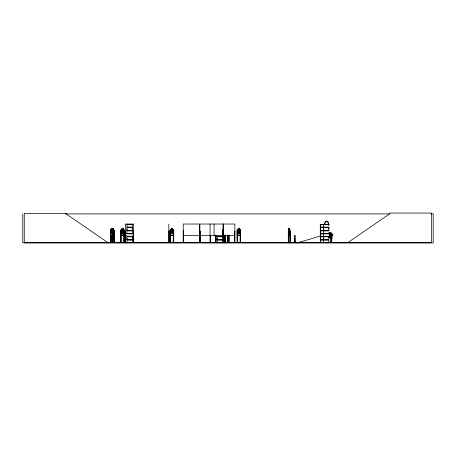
<?xml version="1.0" encoding="UTF-8"?>
<svg xmlns="http://www.w3.org/2000/svg" width="456" height="456" viewBox="0 0 456 456"><rect width="100%" height="100%" fill="white"/><g stroke="black" fill="none" stroke-linecap="round" stroke-linejoin="round"><path stroke-width="0.68" d="M126.996 239.48L126.996 236.806L132.434 236.806L132.428 239.48L126.996 239.48L127.002 238.146M126.996 230.337L126.996 227.669L132.434 227.669L132.428 230.337L126.996 230.337L127.002 229.003M132.428 238.146L132.428 236.806M132.428 229.003L132.428 227.669M222.391 239.48L217.05 239.48L217.056 238.146M323.298 239.48L320.306 239.48L320.312 236.806L323.298 236.806M323.298 230.337L320.306 230.337L320.312 227.669L323.298 227.669M328.816 238.146L328.81 239.48L323.407 239.48L323.412 238.146M323.407 230.337L323.407 227.669L328.816 227.669L328.81 230.337L323.407 230.337L323.412 229.003M328.81 229.003L328.81 227.669M171.12 242.649L166.765 242.467L174.847 242.489M331.597 235.723L331.683 237.012A0.969 0.627 -90 0 1 331.814 238.534L331.637 242.267L331.01 242.267L330.879 238.534A0.969 0.627 -90 0 1 331.01 237.012L331.067 235.837M295.271 242.267L295.431 238.534A0.969 0.787 -90 0 0 295.271 237.012L295.072 235.541M330.845 241.8L331.301 241.697M330.965 241.902L331.244 241.686L330.788 241.629L330.788 242.478M295.306 242.267L294.485 242.267L294.32 238.534A0.969 0.787 -90 0 1 294.485 237.012L294.53 235.837M294.502 241.714L294.924 241.8L294.502 241.879M294.696 241.737L294.508 241.834M294.713 241.794L294.399 241.629L294.451 242.581M126.95 233.483L132.434 233.563M111.344 229.71L110.791 229.71L110.551 230.217L110.779 235.473L113.886 235.473L114.023 234.048M113.886 235.473L114.085 230.212L113.459 229.71M113.943 242.603L113.994 236.886L110.876 236.886M289.93 235.473L290.181 234.053M290.164 234.048L289.97 235.473L288.477 235.473L288.289 230.217L288.95 229.71M208.74 242.484L211.544 242.7M114.08 242.7L114.085 230.212M112.843 234.053L112.586 235.473L112.66 230.229L113.025 231.865L112.643 233.569L113.151 232.178L113.572 233.597L113.27 231.87L113.641 230.229L112.934 230.234L112.934 232.902L113.481 232.902L113.498 230.2L113.145 231.54L112.535 229.71L111.817 231.87L112.313 233.569L111.663 232.178L111.053 233.592L111.503 231.865L111.025 230.28L111.367 229.756M286.3 242.7L292.239 242.677M286.385 242.672L292.216 242.706M112.883 241.224L112.632 242.603L112.438 241.224L112.603 242.655L112.569 241.344M221.918 242.7L221.907 242.284M222.009 242.672L222.043 242.284M223.081 242.7L223.087 242.284M223.178 242.672L223.132 224.027L199.888 224.027L199.859 242.706L199.762 231.089L199.375 231.089L199.449 242.706M330.965 241.743L331.13 241.743M108.579 242.489L115.972 242.489M112.176 242.7L112.113 242.284M112.279 242.672L112.301 242.284M113.886 240.078L113.59 241.224L112.911 241.23L112.649 242.655L112.649 241.344M213.847 242.489L225.72 242.706L213.847 242.649M217.067 242.683L217.056 240.016L222.391 240.016M240.152 235.473L240.568 234.053L240.181 235.473L237.468 235.473L237.143 234.053M124.351 234.048L123.946 235.427L121.142 235.427M181.682 242.672L184.754 242.472M170.464 235.473L170.054 234.053L170.458 235.473L173.371 235.473L173.793 230.212L173.331 229.71L172.528 229.71M173.365 235.473L173.793 234.053M112.444 232.902L112.068 234.048L111.367 234.048L110.99 230.234L111.652 231.54L112.29 230.229M241.948 242.489L235.798 242.489L238.425 242.472M235.792 242.672L238.414 242.672M294.496 235.837L295.015 235.495M323.783 242.677L329.956 242.489L320.3 242.598M222.75 242.677L222.739 231.089L223.132 231.089M225.201 242.672L225.298 242.284M121.724 242.677L119.444 242.677M168.823 242.672L168.868 224.027M112.347 230.24L112.524 229.756L112.78 237.24M218.834 242.677L218.846 242.284M223.981 242.7L223.913 242.284M199.477 231.089L199.546 242.706L199.654 224.027L183.215 224.027L183.187 242.706M110.591 230.217L110.831 229.71M110.7 241.224L110.905 242.672L110.916 236.886M223.725 232.383L223.115 233.512L223.594 233.518M112.74 237.411L113.037 235.507L112.991 236.932M330.383 242.695L330.463 242.073L331.147 242.073L331.147 242.478M331.147 242.695L331.33 242.073L332.014 242.073L332.014 242.581M328.605 225.498L329.169 224.654L328.804 224.654A3.659 2.183 -90 0 0 326.621 220.989A3.659 2.183 -90 0 0 324.438 224.654M237.525 229.756L237.183 230.24L237.262 242.706L237.28 242.284M120.777 242.706L120.76 230.217L121.148 229.71L121.98 229.71M120.76 230.217L121.165 229.756M170.088 242.706L170.054 230.217L170.447 229.71L171.314 229.71M170.077 230.217L170.47 229.71M299.837 242.706L293.909 242.706L293.989 242.073L294.542 242.073L294.542 242.478M295.072 242.695L295.169 242.073M298.577 242.581L298.885 242.706L298.577 242.478M299.62 242.7L296.451 242.581M290.307 242.677L290.301 231.089L289.993 231.089L289.97 242.706M172.51 228.325L171.331 228.325L171.353 229.756L170.738 230.234L170.738 232.902L171.353 234.048L172.51 234.048L173.132 232.902L173.132 230.234L172.51 229.756L172.528 228.279M347.666 242.706L389.527 213.898L389.527 213.049L431.382 213.049L431.382 242.706L22.8 242.706L22.8 213.898M331.17 235.541L331.529 235.541M328.468 233.495L329.34 233.005L331.603 233.005L331.9 234.43M328.497 233.529L329.346 233.05M331.244 235.495L331.592 235.621M65.596 213.898L389.743 213.898M431.062 213.898L433.2 213.898L433.2 242.951L24.271 242.951L24.271 213.351L66.131 213.351L66.131 213.898L107.986 242.706M126.99 224.449L132.434 224.449M320.3 224.449L328.822 224.449M320.3 224.557L328.822 224.546M127.002 224.717L132.428 224.717M323.298 224.717L320.312 224.717L320.312 227.134L323.298 227.134M323.412 224.717L328.81 224.717M328.816 227.134L323.407 227.134L323.407 224.557M126.956 227.316L132.468 227.316M320.266 227.316L328.85 227.316M126.956 227.481L132.468 227.481M320.266 227.481L328.85 227.481M112.444 237.24L112.09 228.279L111.298 228.279L111.298 229.71M121.165 235.427L120.737 234.053L121.136 235.473L123.998 235.473L124.42 234.053L124.42 230.212L123.964 229.71L123.171 229.71L123.2 228.279L121.951 228.279L122.02 229.756L121.41 230.234L121.41 232.902L122.02 234.048L123.16 234.048L123.764 232.902L123.764 230.234L123.16 229.756M172.55 228.279L171.291 228.279L171.331 229.756M223.622 228.279L223.639 229.71L222.71 229.71M111.327 228.325L112.068 228.325M112.894 228.325L113.481 228.325M121.997 228.325L123.16 228.325M238.294 228.325L239.389 228.325M288.927 228.325L289.543 228.325M289.03 228.564L289.4 228.564L289.4 229.043L289.03 229.043M112.051 229.71L112.917 229.71M238.288 229.71L237.479 229.71L237.114 230.217L237.148 242.706M239.4 229.71L240.169 229.71L240.568 230.212L240.603 242.706L240.625 231.089L240.215 231.089L240.181 242.706M289.52 229.71L289.965 229.71M110.802 229.756L113.875 229.756M121.142 229.756L123.969 229.756L124.351 230.234M170.464 229.756L173.337 229.756M222.733 229.756L223.685 229.756L223.018 230.234L223.018 232.902L223.685 234.048M237.496 229.756L240.152 229.756M288.494 229.756L289.959 229.756M124.391 230.212L124.323 242.706M240.54 230.212L240.141 229.71M288.289 230.217L288.317 242.706M126.956 230.525L132.468 230.525M320.266 230.525L328.85 230.525M126.956 230.69L132.468 230.69M320.266 230.69L328.85 230.69M323.298 233.381L320.312 233.381L320.306 230.878L323.298 230.878M328.816 230.878L323.407 230.878L323.407 233.449L328.81 233.381L323.401 233.455M112.444 231.089L112.78 231.089M113.726 231.089L114.023 231.089M124.351 231.089L123.935 231.089L123.901 242.706M133.676 231.089L133.42 242.706M168.868 231.089L169.016 242.706M183.215 231.089L183.603 231.089L183.637 242.706M199.888 231.089L200.281 231.089L200.241 242.706M223.229 231.089L223.503 242.706M234.851 231.089L234.629 242.706M237.126 231.089L237.53 231.089L237.473 242.706M288.317 231.089L288.505 242.706M170.077 231.568L173.799 231.568M328.326 232.936L330.577 232.936L330.577 233.329L328.326 233.329M127.002 233.381L132.428 233.381L132.434 230.878L126.996 230.878L126.996 233.449L132.434 233.455M320.3 233.449L323.298 233.455M331.865 233.506L331.603 237.291L329.306 237.291L328.468 236.852L329.346 237.245M320.3 233.563L323.298 233.563M323.401 233.563L328.822 233.563M126.99 233.689L132.434 233.689M320.3 233.683L323.298 233.7M328.822 233.7L323.401 233.689L323.412 236.271L328.816 236.271M127.002 233.854L132.428 233.854M323.298 233.854L320.312 233.854L320.312 236.271L323.298 236.271M323.412 233.854L328.81 233.854M110.551 234.053L110.819 235.473M288.329 234.053L288.523 235.473M110.802 235.427L113.875 235.427M170.464 235.427L173.337 235.427M222.733 235.427L223.964 235.427M237.496 235.427L240.152 235.427M288.494 235.427L289.959 235.427M222.699 235.473L223.976 235.473M125.463 235.649L126.831 235.649M132.308 235.649L133.676 235.649M183.215 235.649L199.654 235.649M199.888 235.649L223.132 235.649M223.229 235.649L234.851 235.649M332.715 235.815L331.837 235.815L331.558 236.527L329.984 236.527L329.306 235.815L329.306 234.481L329.984 233.763L331.558 233.763L331.837 234.481L332.743 234.43L332.743 235.86L331.865 235.86L331.563 237.291L328.326 237.2M331.01 235.963L331.01 237.012A0.969 0.627 -90 0 0 330.931 238.534L331.056 242.267M126.996 236.271L132.434 236.271M217.05 236.271L222.391 236.271M126.956 236.459L132.468 236.459M217.01 236.459L222.431 236.459M320.266 236.459L328.85 236.459M126.956 236.624L132.468 236.624M217.01 236.624L222.431 236.624M320.266 236.624L328.85 236.624M222.391 236.806L217.05 236.806L217.05 239.48M331.637 237.012L331.683 237.012A0.969 0.627 -90 0 1 331.768 238.534L331.814 238.534M110.631 237.399L110.671 241.23M112.643 236.886L112.923 237.411L113.59 237.411L113.59 240.078L113.037 240.078L113.037 237.411M294.32 238.534L294.519 242.267M126.956 239.662L132.468 239.662M217.01 239.662L222.431 239.662M320.266 239.662L328.85 239.662M126.956 239.827L132.468 239.827M217.01 239.827L222.431 239.827M320.266 239.827L328.85 239.827M320.306 242.592L320.306 240.016L323.298 240.016M110.369 242.284L110.779 242.284M112.814 242.284L112.404 242.284L112.455 242.706L112.444 241.344M114.063 242.284L113.709 242.706M121.085 242.284L120.595 242.284L120.595 242.706L120.635 231.089L121.051 231.089L121.085 242.706M123.895 242.284L124.391 242.284M125.326 242.284L125.628 242.284M133.409 242.284L133.711 242.284M288.283 242.284L288.659 242.284M289.959 242.284L290.335 242.284M123.211 242.706L135.198 242.489L132.177 242.7M198.206 242.467L201.29 242.649M203.65 242.467L205.462 242.706M206.5 242.467L208.289 242.706M229.847 242.672L213.864 242.706M296.953 242.398L297.597 242.398M334.14 242.398L334.784 242.398M121.746 242.489L119.472 242.649L126.979 242.7L126.996 240.016L132.434 240.016L132.434 242.592M166.765 242.489L171.063 242.706M286.391 242.489L292.228 242.489M329.956 242.489L320.312 242.518L320.312 240.016M123.262 242.677L135.198 242.672M234.903 242.672L234.851 224.027L223.229 224.027L223.309 242.706M330.457 242.581L337.457 242.7M223.434 242.7L223.429 231.089M223.372 229.71L223.862 230.212M112.136 235.188L112.125 236.932L112.546 237.411L112.165 241.224L111.458 241.224L111.076 240.078L111.435 235.456M223.6 230.28L223.155 230.28L223.736 231.369M113.567 235.456L113.886 237.411M113.481 229.756L113.778 230.234L113.481 234.048L112.934 234.048L112.643 232.902M331.569 233.005L331.877 233.529M112.683 236.886L112.951 241.23L112.911 237.394M289.925 229.71L290.107 242.706M113.949 236.886L113.954 242.655L113.886 231.089L113.846 242.706M223.355 242.683L223.355 224.027M288.386 242.683L288.454 235.188M220.408 242.472L220.333 242.284M112.393 234.526L112.512 235.473M337.406 242.581L333.684 242.581M331.94 242.073L331.94 242.478L330.537 242.478L330.537 242.073M331.13 241.629L331.073 242.581M330.577 237.2L330.577 236.806L323.407 236.806L323.407 239.48M330.457 232.936L330.457 233.329M330.457 236.806L330.457 237.2M328.776 242.706L328.816 240.016L323.407 240.016L323.407 242.592M320.312 230.878L320.312 233.381M320.306 224.557L320.306 227.134M320.306 227.669L320.306 230.337M320.306 233.7L320.306 236.271M320.306 236.806L320.306 239.48M295.63 242.581L295.63 242.073L295.078 242.073L295.078 242.478M295.539 242.073L295.539 242.478L294.08 242.478L294.08 242.073M294.798 241.629L294.758 242.478M289.543 229.756L289.566 228.279L288.904 228.279L288.614 232.902L288.927 234.048L289.503 234.048L289.811 232.902L289.52 228.279M288.967 228.325L288.967 229.756M288.625 234.504L288.642 242.706M251.786 242.706L251.786 242.347L154.863 242.347L154.863 242.706M250.937 242.347L250.937 242.706M240.506 230.234L240.506 234.048M240.466 242.284L240.483 242.706M240.358 242.284L240.375 242.706M240.306 231.089L240.272 242.706M239.389 229.756L239.428 228.279L238.26 228.279L238.294 229.756L237.724 230.234L237.724 232.902L238.294 234.048L239.36 234.048L239.93 232.902L239.93 230.234L239.36 229.756L239.36 228.325M238.323 228.325L238.323 229.756M237.565 242.284L237.565 242.706M237.439 231.089L237.439 242.706M229.037 235.188L229.077 242.706M228.986 235.188L228.94 242.706M228.724 242.284L228.724 242.706M228.667 242.706L228.667 235.188L228.576 242.706M227.795 235.188L227.795 242.706L227.715 235.188M227.664 242.284L227.652 242.706M227.51 242.284L227.521 242.706M227.458 235.188L227.419 242.706M227.379 235.188L227.339 242.706M225.401 235.188L225.446 242.706M225.35 235.188L225.395 242.706M224.5 235.188L224.54 242.706M224.42 235.188L224.369 242.706M224.164 235.188L224.209 242.706M224.084 235.188L224.101 242.706L224.05 242.284M223.867 235.188L223.816 242.706M223.765 242.284L223.759 242.706M222.784 242.284L222.784 242.706M221.844 242.284L221.85 242.706M221.73 242.284L221.713 242.706M220.237 242.284L220.225 242.706M220.134 242.284L220.14 242.706L220.02 242.284M219.923 242.284L219.917 242.706M219.838 242.284L219.849 242.706M219.769 242.284L219.769 242.706M218.988 242.284L219.005 242.706M218.908 242.284L218.891 242.706M218.732 242.284L218.726 242.706M218.236 242.284L218.19 242.706M218.15 242.284L218.116 242.706L217.996 242.284M217.985 242.284L217.957 242.706M215.91 242.284L215.91 242.706L215.876 235.188M215.762 235.188L215.791 242.706M215.625 235.188L215.694 242.706M215.523 242.284L215.597 242.706M215.511 235.188L215.506 242.706M214.063 224.027L214.063 235.649M210.404 235.285L210.421 242.706M210.307 235.285L210.324 242.706M210.262 235.285L210.273 242.706M210.159 235.285L210.142 242.706M210.068 224.027L210.068 235.649M200.326 242.284L200.326 242.706M199.745 242.284L199.688 242.706M199.34 242.284L199.34 242.706M183.529 242.284L183.529 242.706M183.5 231.089L183.443 242.706M183.323 231.089L183.323 242.706M183.289 242.284L183.232 242.706M173.759 242.284L173.759 242.706M173.719 242.706L173.719 231.089L173.303 231.089L173.263 242.706M173.582 242.284L173.593 242.706M173.44 242.284L173.44 242.706M173.383 231.089L173.343 242.706M170.419 242.284L170.419 242.706M170.339 242.706L170.379 231.089L169.963 231.089L169.963 242.706M170.236 242.284L170.248 242.706M170.116 230.24L170.116 234.048M169.393 242.347L169.393 242.706M169.068 242.284L169.068 242.706M168.919 242.347L168.919 242.706M155.713 242.347L155.713 242.706M133.676 242.706L133.676 224.027L125.463 224.027L125.491 242.706L125.457 242.284M133.574 231.089L133.574 242.706M133.528 242.284L133.528 242.706M125.617 242.706L125.599 231.089L125.337 242.706M124.271 231.089L124.271 242.706M124.209 242.284L124.22 242.706M124.066 242.284L124.078 242.706M124.015 231.089L123.975 242.706M123.171 228.279L123.131 229.756M120.971 231.089L120.908 242.706M113.726 235.188L113.726 236.556M113.607 235.456L113.59 236.932M113.504 229.71L113.504 228.279L112.871 228.279L112.894 229.756M113.459 228.279L113.441 229.756M112.934 228.325L112.649 237.24M112.78 241.344L112.774 242.706M112.569 231.089L112.569 237.24M112.279 235.188L112.279 236.556M112.193 235.456L112.165 236.932M112.239 242.284L112.239 242.706M112.051 228.279L112.028 229.756M111.344 228.279L111.327 229.756M111.389 235.456L111.389 236.886M110.768 242.706L110.745 231.089L110.409 231.089L110.409 242.706M110.614 235.188L110.614 236.556M110.614 242.284L110.637 242.706M110.534 231.089L110.534 242.706M319.867 236.077A301.439 131.949 -38.2 0 1 297.563 242.581M324.763 224.654A3.055 1.824 -90 0 1 326.587 221.593A3.055 1.824 -90 0 1 328.411 224.654M329.625 236.031L329.677 236.396L330.646 235.444L331.609 236.339L330.839 235.165L331.609 233.951L330.64 234.857L329.677 233.894L330.463 235.142L329.625 236.031M289.811 233.512L289.275 232.178L288.739 233.569L289.144 231.865L288.785 230.206L289.503 230.234L289.503 232.902L288.927 232.902L288.927 230.217L289.264 231.54L289.788 230.229L289.4 231.87L289.811 233.512M239.867 233.512L239.503 233.557L238.87 232.178C238.499 234.464 237.023 233.58 238.63 231.865L237.912 230.229L239.36 230.234L239.36 232.902L238.294 232.902L238.26 230.24L238.853 231.54C239.229 229.351 240.66 230.246 239.098 231.87L239.867 233.512M123.622 233.512L123.205 233.518L122.561 232.178C122.162 234.458 120.584 233.586 122.299 231.865L121.535 230.229L122.539 231.54C122.938 229.357 124.471 230.234 122.801 231.87L123.622 233.512M225.036 242.683L225.036 235.188L225.007 242.706M112.569 236.886L112.398 237.416L112.609 236.886M132.434 224.551L126.99 224.551L127.002 227.134L132.434 227.134L132.434 224.557M111.942 228.564L111.492 228.564L111.492 229.043L111.942 229.043L111.942 228.564M113.384 228.564L113.031 229.043L113.384 228.564M122.955 228.564L122.225 228.564L122.225 229.043L122.955 229.043L122.955 228.564M172.305 228.564L171.564 228.564L171.564 229.043L172.305 229.043L172.305 228.564M239.172 228.564L238.488 228.564L238.488 229.043L239.172 229.043L239.172 228.564M112.068 230.234L111.367 230.234L111.367 232.902L112.068 232.902L112.068 230.234M123.16 230.234L122.02 230.234L122.02 232.902L123.16 232.902L123.16 230.234M172.51 230.234L171.353 230.234L171.353 232.902L172.51 232.902L172.51 230.234M331.558 234.481L329.984 234.481L329.984 235.815L331.558 235.815L331.558 234.481M332.538 234.72L332.259 235.575L332.538 234.72M112.039 235.741L111.583 235.741L111.583 236.219L112.039 236.219L112.039 235.741M113.493 235.741L113.134 235.741L113.134 236.219L113.493 236.219L113.493 235.741M112.165 237.411L111.458 237.411L111.458 240.078L112.165 240.078L112.165 237.411M218.384 242.706L218.384 242.284L218.356 242.706"/></g></svg>
